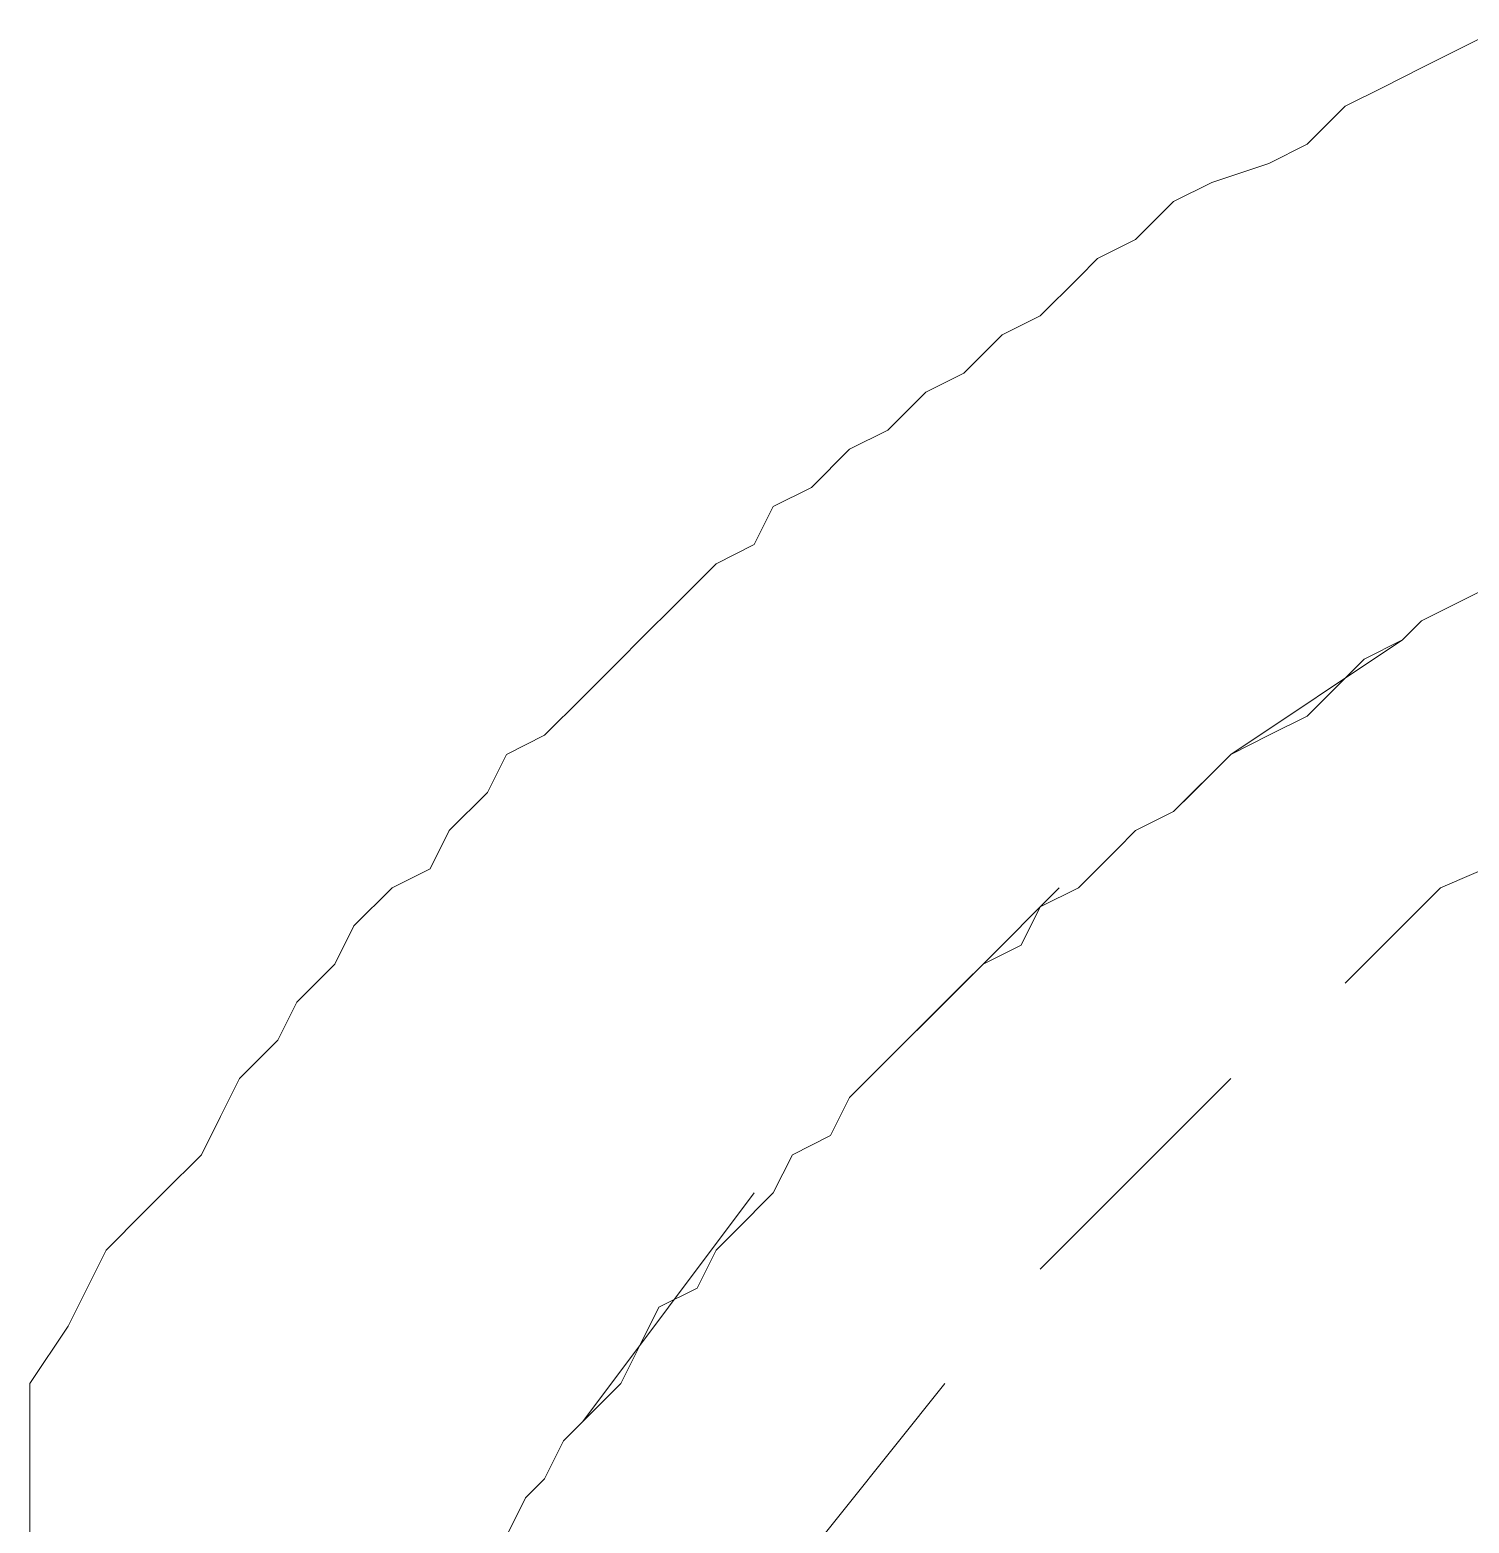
# Model space of a CAD drawing. Header units: millimetres. Extents: x 89051 to 218395, y -330386 to -125649.
# Drawn here: x 92658.13 to 92696.81, y -128378.23 to -128338.11 of the extents above; entities that cross this region are included whole.
import ezdxf

# ---------------------------------------------------------------- set-up
doc = ezdxf.new("R2010")
doc.units = ezdxf.units.MM
doc.header["$LTSCALE"] = 13
doc.layers.add('C00-00-00', color=7, linetype='Continuous')

msp = doc.modelspace()

# ---------------------------------------------------------------- linework, layer by layer
at = {"layer": 'C00-00-00', "lineweight": 15}
for points in [[(92658.132, -128374.482), (92659.157, -128372.946), (92659.669, -128371.921), (92660.181, -128370.897), (92661.206, -128369.872), (92661.718, -128369.36), (92662.742, -128368.336), (92663.255, -128367.311), (92663.767, -128366.287), (92664.791, -128365.262), (92665.303, -128364.238), (92666.328, -128363.213), (92666.84, -128362.189), (92667.865, -128361.164), (92668.889, -128360.652), (92669.401, -128359.628), (92670.426, -128358.603), (92670.938, -128357.579), (92671.963, -128357.067), (92672.987, -128356.042), (92674.011, -128355.018), (92674.524, -128354.505), (92675.548, -128353.481), (92676.573, -128352.456), (92677.597, -128351.944), (92678.109, -128350.92), (92679.134, -128350.408), (92680.158, -128349.383), (92681.183, -128348.871), (92682.207, -128347.846), (92683.232, -128347.334), (92684.256, -128346.31), (92685.281, -128345.797), (92686.305, -128344.773), (92686.817, -128344.261), (92687.842, -128343.748), (92688.866, -128342.724), (92689.891, -128342.212), (92691.427, -128341.7), (92692.452, -128341.187), (92693.476, -128340.163), (92694.501, -128339.651), (92695.525, -128339.138), (92696.55, -128338.626), (92697.574, -128338.114)], [(92697.574, -128352.969), (92696.55, -128353.481), (92695.525, -128353.993), (92695.013, -128354.505), (92693.989, -128355.018), (92692.964, -128356.042), (92692.452, -128356.554), (92691.427, -128357.067), (92690.403, -128357.579), (92689.378, -128358.603), (92688.866, -128359.115), (92687.842, -128359.628), (92687.33, -128360.14), (92686.305, -128361.164), (92685.281, -128361.677), (92684.768, -128362.701), (92683.744, -128363.213), (92683.232, -128363.726), (92682.207, -128364.75), (92681.695, -128365.262), (92680.67, -128366.287), (92680.158, -128366.799), (92679.646, -128367.823), (92678.622, -128368.336), (92678.109, -128369.36), (92677.085, -128370.385), (92676.573, -128370.897), (92676.06, -128371.921), (92675.036, -128372.434), (92674.524, -128373.458), (92674.011, -128374.482), (92673.499, -128374.995), (92672.475, -128376.019), (92671.963, -128377.044), (92671.45, -128377.556), (92670.938, -128378.58)], [(92690.403, -128357.579), (92695.013, -128354.505)], [(92688.866, -128359.115), (92690.403, -128357.579)], [(92699.623, -128359.628), (92696.037, -128361.164)], [(92683.744, -128363.213), (92685.793, -128361.164)], [(92696.037, -128361.164), (92693.476, -128363.726)], [(92680.158, -128366.799), (92683.744, -128363.213)], [(92690.403, -128366.287), (92689.378, -128367.311)], [(92689.378, -128367.311), (92685.281, -128371.409)], [(92672.987, -128375.507), (92677.597, -128369.36)], [(92658.132, -128406.753), (92658.132, -128397.021), (92658.132, -128387.801), (92658.132, -128382.678), (92658.132, -128378.068), (92658.132, -128376.019), (92658.132, -128374.482)], [(92682.719, -128374.482), (92678.622, -128379.605)]]:
    msp.add_lwpolyline(points, dxfattribs=at)

doc.saveas('drawing.dxf')
